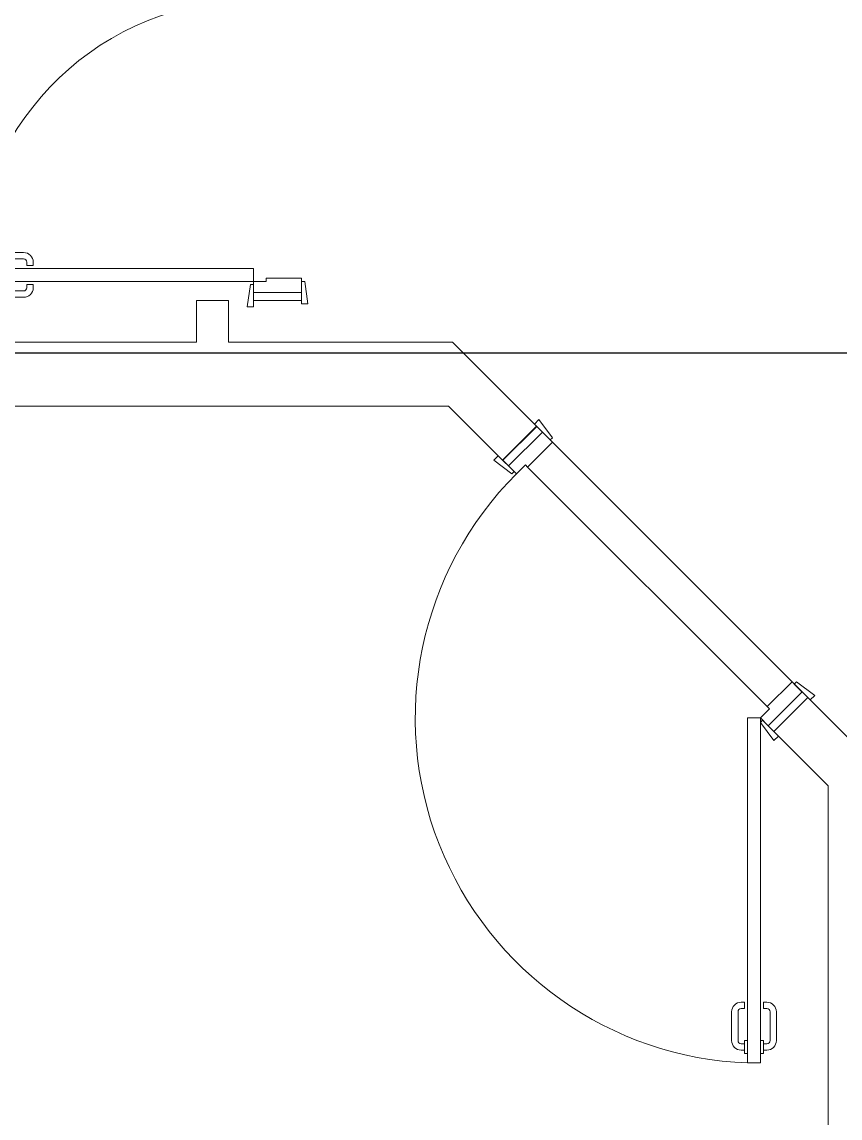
# Model space of a CAD drawing. Header units: metres. Extents: x -18745 to 220762, y -1579758 to -1356048.
# Drawn here: x 118337 to 120896, y -1436029 to -1432601 of the extents above; entities that cross this region are included whole.
import ezdxf

# ---------------------------------------------------------------- set-up
doc = ezdxf.new("R2010")
doc.units = ezdxf.units.M
doc.layers.get('0').update_dxf_attribs({"lineweight": 0})
doc.layers.add('A-100 - Copy$0$axes', color=8, linetype='Continuous')
for name, color, linetype, lineweight in [('A-100 - Copy$0$car', 8, 'Continuous', 0), ('A-100 - Copy$0$Walls', 8, 'Continuous', 0), ('A-100 - Copy$0$Wooden Joinery', 8, 'Continuous', 0)]:
    doc.layers.add(name, color=color, linetype=linetype, lineweight=lineweight)

# ---------------------------------------------------------------- blocks, each defined once
blk = doc.blocks.new('A-100 - Copy$0$A$C683B37BC')
at = {"layer": 'A-100 - Copy$0$car'}
for p, q in [((-770.4, -827), (-21.2, -77.8)), ((56.6, -155.6, -2.4), (-692.7, -904.8, -4.7))]:
    blk.add_line(p, q, dxfattribs=at)
at = {"layer": 'A-100 - Copy$0$Wooden Joinery'}
for p, q in [((-92.4, 996.4, -2.4), (-102.4, 996.4, -2.4)), ((-92.4, 1006.4, -2.4), (-92.4, 966.4, -2.4)), ((-82.4, 1006.4, -2.4), (-92.4, 1006.4, -2.4)), ((-42.4, 1006.4, -2.4), (-32.4, 1006.4, -2.4)), ((-32.4, 1006.4, -2.4), (-32.4, 966.4, -2.4)), ((-32.4, 996.4, -2.4), (-22.4, 996.4, -2.4)), ((-132.4, 966.4, -2.4), (-132.4, 876.4, -2.4)), ((-112.4, 966.4, -2.4), (-112.4, 876.4, -2.4)), ((-92.4, 976.4, -2.4), (-102.4, 976.4, -2.4)), ((-82.4, 966.4, -2.4), (-92.4, 966.4, -2.4)), ((-42.4, 966.4, -2.4), (-32.4, 966.4, -2.4)), ((-32.4, 976.4, -2.4), (-22.4, 976.4, -2.4)), ((-12.4, 966.4, -2.4), (-12.4, 876.4, -2.4)), ((7.6, 966.4, -2.4), (7.6, 876.4, -2.4)), ((-92.4, 866.4, -2.4), (-102.4, 866.4, -2.4)), ((-92.4, 866.4, -2.4), (-92.4, 846.4, -2.4)), ((-32.4, 866.4, -2.4), (-22.4, 866.4, -2.4)), ((-32.4, 866.4, -2.4), (-32.4, 846.4, -2.4)), ((-92.4, 846.4, -2.4), (-102.4, 846.4, -2.4)), ((-32.4, 846.4, -2.4), (-22.4, 846.4, -2.4))]:
    blk.add_line(p, q, dxfattribs=at)
for points in [[(-82.4, -42.4), (-82.4, 1036.4), (-42.4, 1036.4), (-42.4, -42.4)], [(-35.4, -35.4), (-42.4, -28.3), (0, 28.3), (14.1, 14.1)], [(63.6, -148.5), (70.7, -155.6), (127.3, -113.1), (113.1, -99)], [(-812.9, -812.9), (-819.9, -805.8), (-876.5, -848.2), (-862.4, -862.4)], [(-699.7, -911.9), (-692.7, -918.9), (-735.1, -975.5), (-749.2, -961.4)]]:
    blk.add_lwpolyline(points, close=True, dxfattribs=at)
for points in [[(-17.7, -17.7), (88.4, -123.7), (106.1, -106.1), (0, 0), (-17.7, -17.7)], [(-17.7, -17.7), (-42.4, -42.4), (-14.1, -70.7), (-21.2, -77.8), (56.6, -155.6), (88.4, -123.7), (-17.7, -17.7)], [(-830.6, -830.6), (-805.8, -805.8), (-777.5, -834.1), (-770.4, -827), (-692.7, -904.8), (-724.5, -936.6), (-830.6, -830.6)], [(-830.6, -830.6), (-724.5, -936.6), (-742.2, -954.3), (-848.2, -848.2), (-830.6, -830.6)]]:
    blk.add_lwpolyline(points, dxfattribs=at)
for centre, radius, start, end in [((-42.4, -42.4), 1079.6, 92.1234, 225), ((-102.4, 966.4, -2.4), 30, 90, 180), ((-22.4, 966.4, -2.4), 30, 0, 90), ((-102.4, 966.4, -2.4), 10, 90, 180), ((-22.4, 966.4, -2.4), 10, 0, 90), ((-102.4, 876.4, -2.4), 30, 180, 270), ((-102.4, 876.4, -2.4), 10, 180, 270), ((-22.4, 876.4, -2.4), 10, 270, 0), ((-22.4, 876.4, -2.4), 30, 270, 0)]:
    blk.add_arc(centre, radius, start, end, dxfattribs=at)
blk = doc.blocks.new('A-100 - Copy$0$A$C692066EF')
at = {"layer": 'A-100 - Copy$0$Wooden Joinery'}
for p, q in [((2405.9, 280), (2495.9, 280)), ((2365.9, 240), (2405.9, 240)), ((2365.9, 230), (2365.9, 240)), ((2375.9, 240), (2375.9, 250)), ((2395.9, 240), (2395.9, 250)), ((2405.9, 260), (2495.9, 260)), ((2405.9, 230), (2405.9, 240)), ((2505.9, 240), (2505.9, 250)), ((2505.9, 240), (2525.9, 240)), ((2525.9, 240), (2525.9, 250)), ((2365.9, 190), (2365.9, 180)), ((2365.9, 180), (2405.9, 180)), ((2375.9, 180), (2375.9, 170)), ((2395.9, 180), (2395.9, 170)), ((2405.9, 190), (2405.9, 180)), ((2505.9, 180), (2505.9, 170)), ((2505.9, 180), (2525.9, 180)), ((2525.9, 180), (2525.9, 170)), ((2405.9, 160), (2495.9, 160)), ((2405.9, 140), (2495.9, 140))]:
    blk.add_line(p, q, dxfattribs=at)
for points in [[(3215, 1080), (3205, 1080), (3195, 1150), (3215, 1150)], [(3365, 1070), (3375, 1070), (3385, 1140), (3365, 1140)], [(3215, 230), (2335.9, 230), (2335.9, 190), (3215, 190)], [(3215, 230), (2335.9, 230), (2335.9, 190), (3215, 190)], [(3215, 180), (3205, 180), (3195, 110), (3215, 110)], [(3365, 190), (3375, 190), (3385, 120), (3365, 120)]]:
    blk.add_lwpolyline(points, close=True, dxfattribs=at)
for points in [[(3215, 1105), (3365, 1105), (3365, 1130), (3215, 1130), (3215, 1105)], [(3215, 1105), (3215, 1070), (3255, 1070), (3255, 1060), (3365, 1060), (3365, 1105), (3215, 1105)], [(3215, 155), (3215, 190), (3255, 190), (3255, 200), (3365, 200), (3365, 155), (3215, 155)], [(3215, 155), (3365, 155), (3365, 130), (3215, 130), (3215, 155)]]:
    blk.add_lwpolyline(points, dxfattribs=at)
for centre, radius, start, end in [((3215, 190), 880, 90, 177.3947), ((2405.9, 250), 30, 90, 180), ((2495.9, 250), 30, 0, 90), ((2405.9, 250), 10, 90, 180), ((2495.9, 250), 10, 0, 90), ((2405.9, 170), 30, 180, 270), ((2405.9, 170), 10, 180, 270), ((2495.9, 170), 10, 270, 0), ((2495.9, 170), 30, 270, 0)]:
    blk.add_arc(centre, radius, start, end, dxfattribs=at)
blk = doc.blocks.new('A-100 - Copy')
at = {"layer": 'A-100 - Copy$0$axes'}
blk.add_line((178940.3, -1433637.7, 2.4), (96147.6, -1433637.7, 2.4), dxfattribs=at)
at = {"layer": 'A-100 - Copy$0$Walls'}
for p, q in [((118882.9, -1433472.7, 2.4), (118882.9, -1433602.7, 2.4)), ((118982.9, -1433472.7, 2.4), (118882.9, -1433472.7, 2.4)), ((118982.9, -1433472.7, 2.4), (118982.9, -1433602.7, 2.4)), ((118882.9, -1433602.7, 2.4), (115828.3, -1433602.7, 2.4)), ((119683.3, -1433602.7, 2.4), (118982.9, -1433602.7, 2.4)), ((119946.5, -1433865.9, 2.4), (119683.3, -1433602.7, 2.4)), ((119671.1, -1433802.7, 2.4), (115828.3, -1433802.7, 2.4)), ((119840.4, -1433972, 2.4), (119671.1, -1433802.7, 2.4)), ((119840.4, -1433972, 2.4), (119946.5, -1433865.9, 2.4)), ((120689, -1434820.5, 2.4), (120795, -1434714.5, 2.4)), ((120933.3, -1434852.7, 2.4), (120795, -1434714.5, 2.4)), ((120858.3, -1434989.8, 2.4), (120689, -1434820.5, 2.4)), ((120858.3, -1438727.7, 2.4), (120858.3, -1434989.8, 2.4))]:
    blk.add_line(p, q, dxfattribs=at)
at = {"layer": 'A-100 - Copy$0$Wooden Joinery'}
blk.add_blockref('A-100 - Copy$0$A$C692066EF', (115846.2, -1433602.7, 0), dxfattribs=at)
at = {"layer": 'A-100 - Copy$0$Wooden Joinery', "xscale": -1, "rotation": 180}
blk.add_blockref('A-100 - Copy$0$A$C683B37BC', (120689, -1434820.5, 2.4), dxfattribs=at)

msp = doc.modelspace()

# ---------------------------------------------------------------- block references
msp.add_blockref('A-100 - Copy', (0, 0))

doc.saveas('drawing.dxf')
